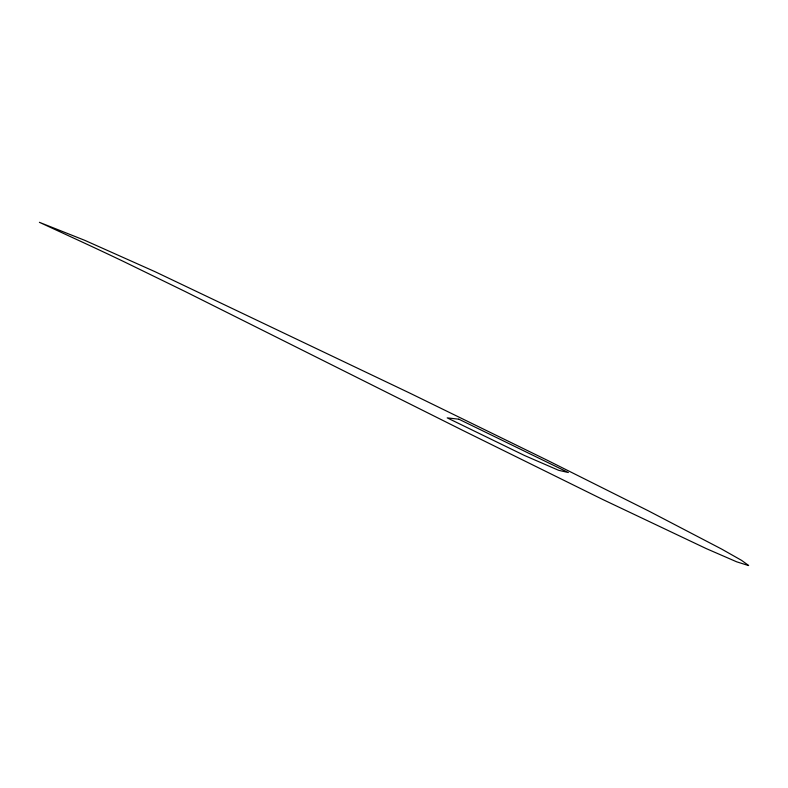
<?xml version="1.0" encoding="UTF-8"?>
<svg xmlns="http://www.w3.org/2000/svg" width="788" height="788" viewBox="0 0 788 788"><rect width="100%" height="100%" fill="white"/><g stroke="black" fill="none" stroke-linecap="round" stroke-linejoin="round"><path stroke-width="1.18" d="M748.6 565.469L741.646 560.406L721.65 549.078L648.169 510.742L546.921 460.084L409.888 393.143L154.941 271.653L84.877 240.379L39.4 222.314L76.81 239.562A203.993 9.791 26.1 0 1 123.066 261.261L185.485 291.678L463.196 430.603L602.475 499.365L706.294 548.615L736.672 561.814L748.57 565.567M458.833 419.196L447.21 417.867L524.562 455.523L558.643 470.308L568.345 472.534L458.833 419.196"/></g></svg>
